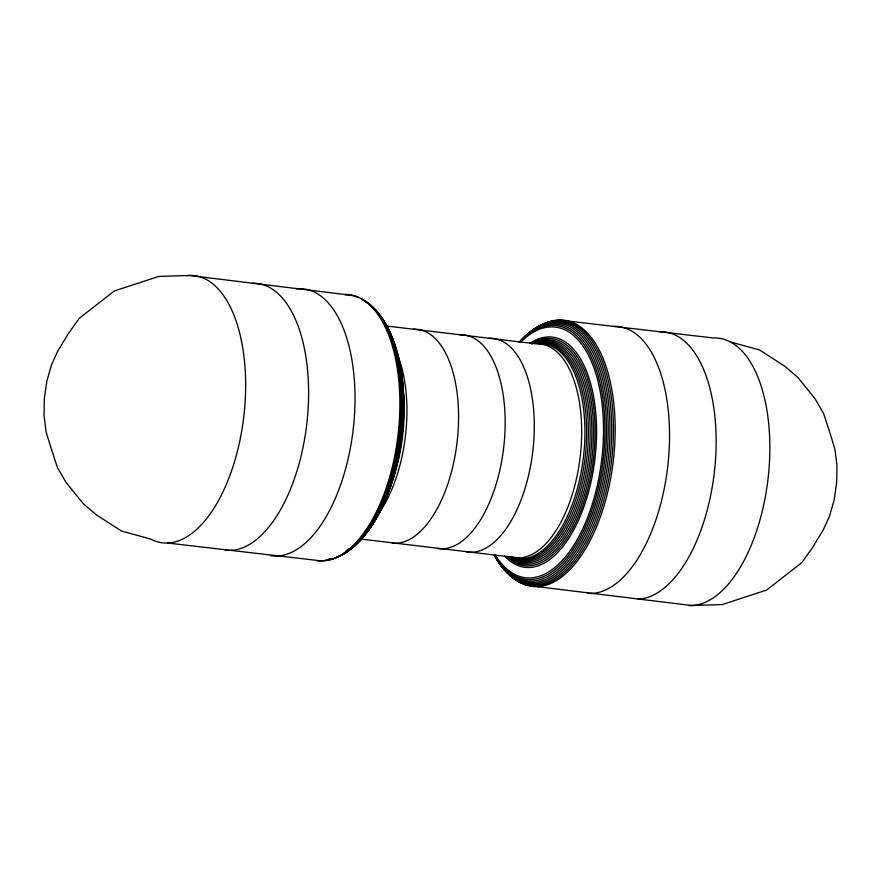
<?xml version="1.0" encoding="UTF-8"?>
<svg xmlns="http://www.w3.org/2000/svg" width="881" height="881" viewBox="0 0 881 881"><rect width="100%" height="100%" fill="white"/><g stroke="black" fill="none" stroke-linecap="round" stroke-linejoin="round"><path stroke-width="1.32" d="M321.983 560.977L167.489 543.004M559.017 320.023L713.511 337.996A134.507 65.8 -83.2 0 1 768.739 472.029A134.507 65.8 -83.2 0 1 689.052 605.522M186.827 275.643A134.507 65.8 -83.2 0 1 243.123 421.823A134.507 65.8 -83.2 0 1 150.684 539.073L121.479 531.045L96.161 514.724L83.232 503.657L65.888 482.182L57.386 467.503L50.195 445.346L46.054 431.69L44.05 415.678L44.325 398.41L46.869 381.055L51.505 364.8L57.904 350.759L68.3 333.734L79.235 318.338L114.398 290.928L158.778 276.425L189.305 275.467L343.711 294.342A134.055 65.579 -83.2 0 1 398.498 430.6A134.055 65.579 -83.2 0 1 316.708 560.734M384.953 325.816L536.595 343.909A107.614 52.64 -83.2 0 1 580.744 451.524A107.614 52.64 -83.2 0 1 516.64 557.915M360.714 539.04L519.14 557.937M537.289 586.658L691.695 605.533L722.222 604.575L766.602 590.072L801.765 562.662L812.7 547.266L823.096 530.241L829.495 516.2L834.131 499.945L836.675 482.59L836.95 465.322L834.946 449.31L830.805 435.655L823.614 413.497L815.112 398.818L797.768 377.343L784.839 366.276L759.521 349.955L730.316 341.927M536.881 327.501A133.483 65.304 -83.2 0 1 610.786 466.809A133.483 65.304 -83.2 0 1 502.93 567.43M527.267 335.187A133.483 65.304 -83.2 0 1 529.371 333.249M531.496 331.443A133.483 65.304 -83.2 0 1 534.723 328.976M521.915 339.901A132.712 64.919 -83.2 0 1 604.135 371.782A132.712 64.919 -83.2 0 1 582.98 546.484A132.712 64.919 -83.2 0 1 495.64 556.825M296.258 288.935A134.375 65.734 -83.2 0 1 353.755 424.202A134.375 65.734 -83.2 0 1 270.346 555.581M494.737 555.911A131.732 64.445 -83.2 0 0 581.923 544.788A131.732 64.445 -83.2 0 0 601.877 370.361A131.732 64.445 -83.2 0 0 519.151 342.478A129.254 63.234 -83.2 0 1 598.97 372.773A129.254 63.234 -83.2 0 1 579.335 542.322A129.254 63.234 -83.2 0 1 494.45 555.393M519.878 341.432A130.575 63.873 -83.2 0 1 600.721 372.597A130.575 63.873 -83.2 0 1 580.172 544.315A130.575 63.873 -83.2 0 1 494.285 555.349M520.473 341.52A127.789 62.518 -83.2 0 1 597.968 375.229A127.789 62.518 -83.2 0 1 578.035 541.253A127.789 62.518 -83.2 0 1 494.814 555.294M521.034 341.828A126.203 61.747 -83.2 0 1 596.756 376.672A126.203 61.747 -83.2 0 1 577.165 539.635A126.203 61.747 -83.2 0 1 495.397 555.074M541.529 325.188A134.055 65.579 -83.2 0 1 613.76 456.732A134.055 65.579 -83.2 0 1 515.33 579.445M513.304 577.848A134.055 65.579 -83.2 0 1 509.372 574.203M529.69 343.348A115.918 56.703 -83.2 0 1 594.983 458.527A115.918 56.703 -83.2 0 1 504.659 556.252M532.311 342.83A114.332 55.932 -83.2 0 1 593.574 458.087A114.332 55.932 -83.2 0 1 507.313 557.53M531.529 344.13A112.867 55.217 -83.2 0 1 592.219 456.116A112.867 55.217 -83.2 0 1 508.403 557.387M534.216 343.502A111.546 54.567 -83.2 0 1 590.292 458.34A111.546 54.567 -83.2 0 1 508.8 556.847M537.377 342.995A110.389 54.005 -83.2 0 1 588.354 460.003A110.389 54.005 -83.2 0 1 510.066 557.067M613.473 326.433A134.264 65.458 -83.1 0 1 668.305 461.082A134.264 65.458 -83.1 0 1 587.748 593.353M538.698 343.227A109.409 53.521 -83.2 0 1 586.581 460.014A109.409 53.521 -83.2 0 1 511.156 557.221M538.588 343.634A108.638 53.146 -83.2 0 1 584.676 461.082A108.638 53.146 -83.2 0 1 509.945 556.307M539.646 343.81A108.066 52.871 -83.2 0 1 583.585 455.73A108.066 52.871 -83.2 0 1 515.859 558.224M514.152 557.64A107.614 52.64 -83.2 0 1 511.674 557.122M413.497 329.219A107.614 52.64 -83.2 0 1 457.867 434.311A107.614 52.64 -83.2 0 1 396.054 543.258M394.798 543.269A107.614 52.64 -83.2 0 1 392.298 543.125M252.362 283.319A134.264 65.69 -83.2 0 1 307.238 419.797A134.264 65.69 -83.2 0 1 225.316 550.14M396.846 353.039A107.614 52.64 -83.2 0 1 378.533 513.799M401.637 379.436A108.066 52.871 -83.2 0 1 402.066 382.079M402.639 386.12A108.066 52.871 -83.2 0 1 402.969 388.851M403.399 393.014A108.066 52.871 -83.2 0 1 389.975 486.852M402.716 420.898A108.638 53.146 -83.2 0 1 402.276 427.593M401.912 431.613A108.638 53.146 -83.2 0 1 401.626 434.3M401.307 436.998A108.638 53.146 -83.2 0 1 400.767 441.04M400.359 443.727A108.638 53.146 -83.2 0 1 399.93 446.414M399.456 449.068A108.638 53.146 -83.2 0 1 398.708 453.021M399.6 366.033A124.54 60.932 -83.2 0 1 400.095 368.577M400.767 372.476A124.54 60.932 -83.2 0 1 401.174 375.13M402.584 387.442A124.54 60.932 -83.2 0 1 402.793 390.228M402.914 421.041A124.54 60.932 -83.2 0 1 402.298 429.08M402.033 431.778A124.54 60.932 -83.2 0 1 401.747 434.476M401.428 437.185A124.54 60.932 -83.2 0 1 400.888 441.238M400.492 443.936A124.54 60.932 -83.2 0 1 400.062 446.634M399.611 449.31A124.54 60.932 -83.2 0 1 397.827 458.538M397.529 459.893A124.54 60.932 -83.2 0 1 393.036 477.249M392.232 479.848A124.54 60.932 -83.2 0 1 387.244 493.933M379.865 510.11A124.54 60.932 -83.2 0 1 378.643 512.412M391.858 338.227A126.203 61.747 -83.2 0 1 399.346 362.476M399.644 363.864A126.203 61.747 -83.2 0 1 403.564 414.048M403.256 420.876A126.203 61.747 -83.2 0 1 377.398 515.726M373.797 521.717A126.203 61.747 -83.2 0 1 370.769 526.232M368.445 529.426A126.203 61.747 -83.2 0 1 363.677 535.252M381.165 318.25A127.789 62.518 -83.2 0 1 382.64 320.244M384.083 322.347A127.789 62.518 -83.2 0 1 391.252 335.683M391.825 337.016A127.789 62.518 -83.2 0 1 362.476 537.41M349.328 548.797A127.789 62.518 -83.2 0 1 346.233 550.658M378.147 313.691A129.254 63.234 -83.2 0 1 402.496 429.994A129.254 63.234 -83.2 0 1 355.858 544.513M353.799 546.264A129.254 63.234 -83.2 0 1 345.462 551.958M369.326 304.936A130.575 63.873 -83.2 0 1 371.452 306.544M375.57 310.288A130.575 63.873 -83.2 0 1 401.218 438.088A130.575 63.873 -83.2 0 1 344.526 553.103M364.062 300.994A131.732 64.445 -83.2 0 1 401.714 428.21A131.732 64.445 -83.2 0 1 340.991 555.327M338.535 556.418A131.732 64.445 -83.2 0 1 334.824 557.717M332.346 558.356A131.732 64.445 -83.2 0 1 328.668 558.972M362.994 299.892A132.712 64.919 -83.2 0 1 399.346 441.645A132.712 64.919 -83.2 0 1 326.113 559.909M361.794 298.978A133.483 65.304 -83.2 0 1 398.179 442.78A133.483 65.304 -83.2 0 1 323.47 560.58M345.11 295.08A133.483 65.304 -83.2 0 1 358.082 297.293M659.847 331.829A134.375 65.734 -83.2 0 1 715.262 463.043A134.375 65.734 -83.2 0 1 638.064 599.091M489.219 338.26A107.614 52.64 -83.2 0 1 533.115 448.418A107.614 52.64 -83.2 0 1 466.776 551.991M460.091 334.78A107.614 52.64 -83.2 0 1 503.987 444.949A107.614 52.64 -83.2 0 1 437.648 548.511"/></g></svg>
